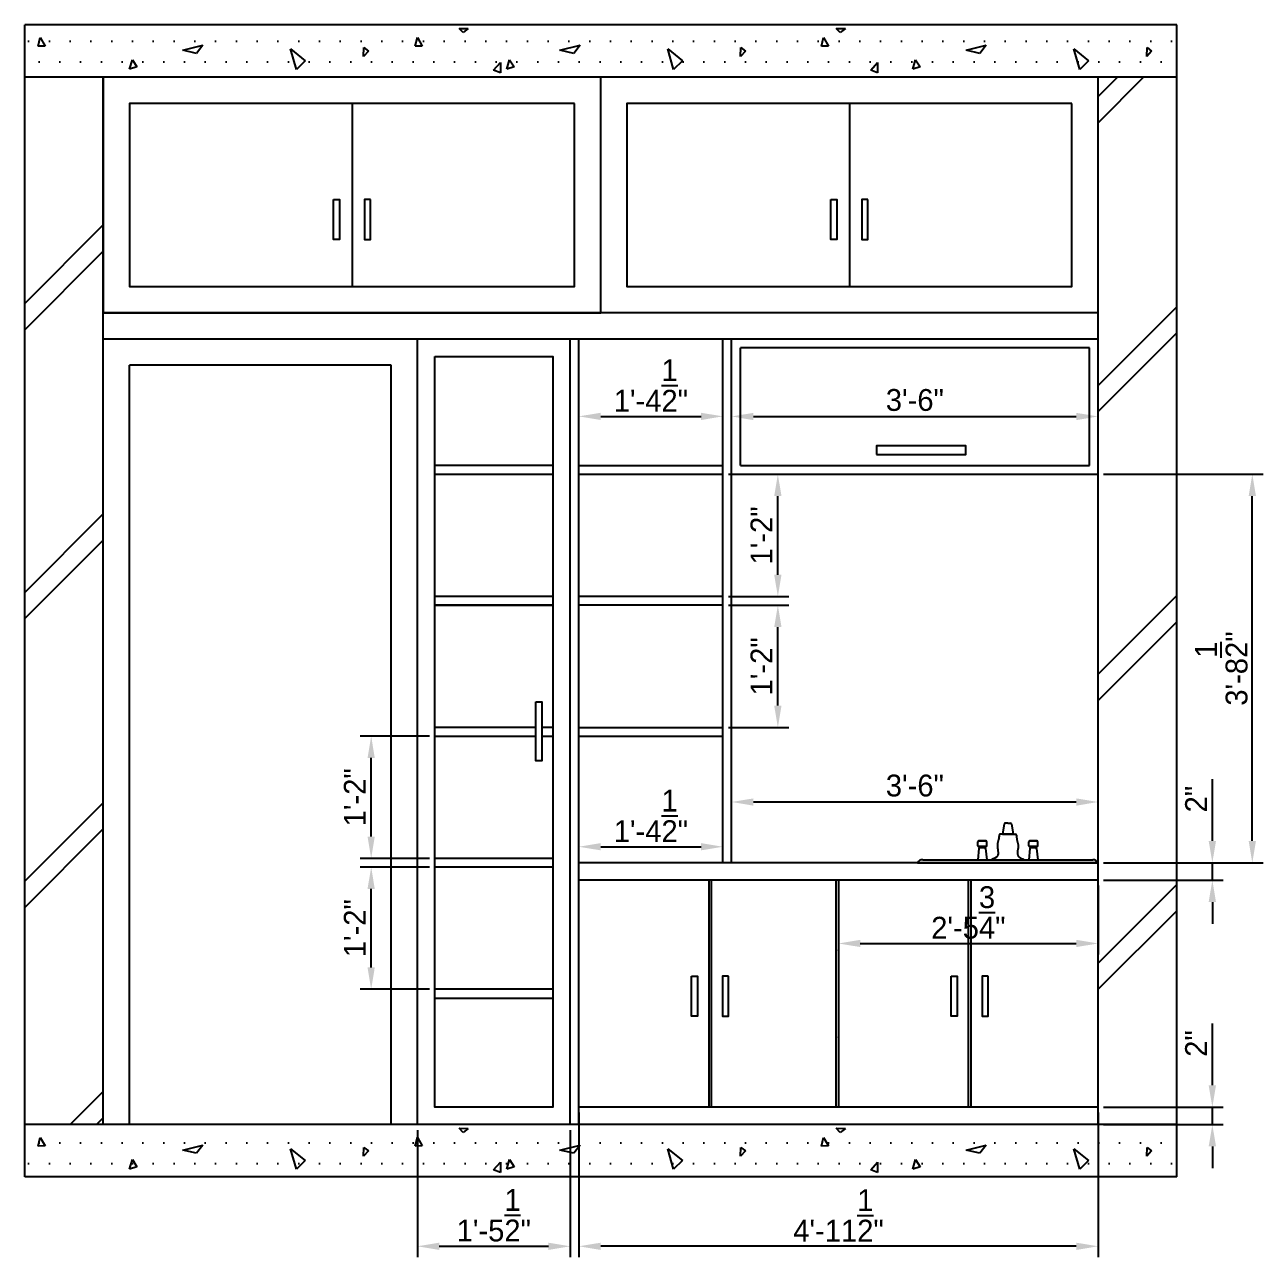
# Model space of a CAD drawing. Header units: millimetres. Extents: x 807 to 2534, y 690 to 1814.
# Drawn here: x 2391.6 to 2533.5, y 1106.1 to 1247.3 of the extents above; entities that cross this region are included whole.
import ezdxf

# ---------------------------------------------------------------- set-up
doc = ezdxf.new("R2010")
doc.units = ezdxf.units.MM
for name, color, linetype in [('LIGHT', 2, 'Continuous'), ('TOIL', 2, 'Continuous'), ('WALL-OLD', 7, 'Continuous')]:
    doc.layers.add(name, color=color, linetype=linetype)
doc.dimstyles.new('ISO-25', dxfattribs={"dimtxt": 2.5, "dimasz": 2.5, "dimexe": 1.25, "dimexo": 0.625, "dimtad": 1, "dimlunit": 4, "dimtxsty": 'Standard', "dimcen": 2.5, "dimadec": 0, "dimazin": 0, "dimtfac": 1, "dimtmove": 0, "dimatfit": 3, "dimfxl": 1, "dimarcsym": 0})

# ---------------------------------------------------------------- blocks, each defined once
blk = doc.blocks.new('水龙头立面')
at = {"layer": 'TOIL'}
for p, q in [((0, 0), (594.6, 0)), ((17.3, 10), (577.3, 10))]:
    blk.add_line(p, q, dxfattribs=at)
for centre, start, end in [((17.3, -10), 90, 150), ((577.3, -10), 30, 90)]:
    blk.add_arc(centre, 20, start, end, dxfattribs=at)
at = {"layer": 'WALL-OLD'}
for p, q in [((285.6, 127.5), (280, 93.6)), ((297.3, 130), (288.6, 130)), ((297.3, 130), (306.1, 130)), ((309, 127.5), (314.6, 93.6)), ((297.3, 93.6), (271.9, 93.6)), ((280, 93.6), (297.3, 93.6)), ((297.3, 93.6), (322.7, 93.6)), ((314.6, 93.6), (297.3, 93.6)), ((198.9, 55.9), (198.9, 68.8)), ((202.4, 47), (198.9, 10)), ((201.9, 71.8), (213.4, 71.8)), ((213.4, 71.8), (201.9, 71.8)), ((213.4, 52.9), (201.9, 52.9)), ((201.9, 52.9), (213.4, 52.9)), ((213.4, 52.9), (201.9, 52.9)), ((202.7, 52.9), (213.4, 52.9)), ((202.7, 52.7), (202.7, 52.9)), ((205.4, 49.7), (213.4, 49.7)), ((213.4, 49.7), (205.4, 49.7)), ((225, 71.8), (213.4, 71.8)), ((213.4, 71.8), (225, 71.8)), ((213.4, 52.9), (225, 52.9)), ((224.2, 52.9), (213.4, 52.9)), ((225, 52.9), (213.4, 52.9)), ((213.4, 52.9), (225, 52.9)), ((213.4, 49.7), (221.4, 49.7)), ((221.4, 49.7), (213.4, 49.7)), ((224.2, 52.7), (224.2, 52.9)), ((224.4, 47), (228, 10)), ((228, 55.9), (228, 68.8)), ((366.7, 55.9), (366.7, 68.8)), ((370.2, 47), (366.7, 10)), ((381.2, 71.8), (369.7, 71.8)), ((369.7, 71.8), (381.2, 71.8)), ((381.2, 52.9), (369.7, 52.9)), ((369.7, 52.9), (381.2, 52.9)), ((381.2, 52.9), (369.7, 52.9)), ((370.5, 52.9), (381.2, 52.9)), ((370.5, 52.7), (370.5, 52.9)), ((373.2, 49.7), (381.2, 49.7)), ((381.2, 49.7), (373.2, 49.7)), ((381.2, 71.8), (392.8, 71.8)), ((392.8, 71.8), (381.2, 71.8)), ((381.2, 52.9), (392.8, 52.9)), ((392.8, 52.9), (381.2, 52.9)), ((381.2, 52.9), (392.8, 52.9)), ((392, 52.9), (381.2, 52.9)), ((381.2, 49.7), (389.2, 49.7)), ((389.2, 49.7), (381.2, 49.7)), ((392, 52.7), (392, 52.9)), ((392.2, 47), (395.8, 10)), ((395.8, 55.9), (395.8, 68.8))]:
    blk.add_line(p, q, dxfattribs=at)
for centre, start, end in [((288.6, 127), 90, 170.7127), ((306.1, 127), 9.2873, 90), ((271.9, 90.6), 90, 175.8399), ((322.7, 90.6), 4.1601, 90), ((201.9, 68.8), 90, 180), ((201.9, 55.9), 180, 270), ((205.4, 46.7), 90, 174.4989), ((205.7, 52.7), 180, 270), ((221.2, 52.7), 270, 0), ((221.4, 46.7), 5.5011, 90), ((225, 68.8), 0, 90), ((225, 55.9), 270, 0), ((369.7, 68.8), 90, 180), ((369.7, 55.9), 180, 270), ((373.2, 46.7), 90, 174.4989), ((373.5, 52.7), 180, 270), ((389, 52.7), 270, 0), ((389.2, 46.7), 5.5011, 90), ((392.8, 68.8), 0, 90), ((392.8, 55.9), 270, 0)]:
    blk.add_arc(centre, 3, start, end, dxfattribs=at)
for points in [[(268.9, 90.8), (268.6, 86), (267.6, 75.2), (259.1, 53.7), (272.7, 21.4), (251.5, 13.2), (243.3, 10)], [(325.7, 90.8), (326.1, 86), (327.1, 75.2), (335.5, 53.7), (321.9, 21.4), (343.1, 13.2), (351.3, 10)]]:
    blk.add_open_spline(points, degree=3, knots=[2.768158, 2.768158, 2.768158, 2.768158, 16.973879, 35.258787, 72.132748, 95.331086, 95.331086, 95.331086, 95.331086], dxfattribs=at)
blk = doc.blocks.new('*D6')
at = {"color": 0, "lineweight": -2}
for p, q in [((2455.08, 1151.89), (2455.08, 1154.34)), ((2471.58, 1151.89), (2471.58, 1154.34)), ((2457.58, 1153.09), (2469.08, 1153.09))]:
    blk.add_line(p, q, dxfattribs=at)
at = {"color": 0}
for points in [[(2457.58, 1153.51), (2457.58, 1152.68), (2455.08, 1153.09)], [(2469.08, 1153.51), (2469.08, 1152.68), (2471.58, 1153.09)]]:
    blk.add_solid(points, dxfattribs=at)
at = {"layer": 'Defpoints', "color": 0}
for p in [(2471.58, 1153.09), (2455.08, 1151.26), (2471.58, 1151.26)]:
    blk.add_point(p, dxfattribs=at)
at = {"color": 0, "insert": (2463.33, 1156.63), "char_height": 2.5, "attachment_point": 5}
blk.add_mtext('1\'-4{\\H1.000000x;\\S1/2;}"', dxfattribs=at)
blk = doc.blocks.new('*D7')
at = {"color": 0, "lineweight": -2}
for p, q in [((2472.21, 1180.76), (2479.13, 1180.76)), ((2477.88, 1169.26), (2477.88, 1178.26)), ((2472.21, 1166.76), (2479.13, 1166.76))]:
    blk.add_line(p, q, dxfattribs=at)
at = {"color": 0}
for points in [[(2477.46, 1178.26), (2478.3, 1178.26), (2477.88, 1180.76)], [(2477.46, 1169.26), (2478.3, 1169.26), (2477.88, 1166.76)]]:
    blk.add_solid(points, dxfattribs=at)
at = {"layer": 'Defpoints', "color": 0}
for p in [(2471.58, 1180.76), (2477.88, 1180.76), (2471.58, 1166.76)]:
    blk.add_point(p, dxfattribs=at)
at = {"color": 0, "insert": (2476, 1173.76), "char_height": 2.5, "attachment_point": 5, "rotation": 90}
blk.add_mtext('1\'-2"', dxfattribs=at)
blk = doc.blocks.new('*D8')
at = {"color": 0, "lineweight": -2}
for p, q in [((2472.21, 1195.76), (2479.13, 1195.76)), ((2477.88, 1184.26), (2477.88, 1193.26)), ((2472.21, 1181.76), (2479.13, 1181.76))]:
    blk.add_line(p, q, dxfattribs=at)
at = {"color": 0}
for points in [[(2477.46, 1193.26), (2478.3, 1193.26), (2477.88, 1195.76)], [(2477.46, 1184.26), (2478.3, 1184.26), (2477.88, 1181.76)]]:
    blk.add_solid(points, dxfattribs=at)
at = {"layer": 'Defpoints', "color": 0}
for p in [(2471.58, 1195.76), (2477.88, 1195.76), (2471.58, 1181.76)]:
    blk.add_point(p, dxfattribs=at)
at = {"color": 0, "insert": (2476, 1188.76), "char_height": 2.5, "attachment_point": 5, "rotation": 90}
blk.add_mtext('1\'-2"', dxfattribs=at)
blk = doc.blocks.new('*D9')
at = {"color": 0, "lineweight": -2}
for p, q in [((2472.58, 1196.39), (2472.58, 1203.64)), ((2514.58, 1196.39), (2514.58, 1203.64)), ((2475.08, 1202.39), (2512.08, 1202.39))]:
    blk.add_line(p, q, dxfattribs=at)
at = {"color": 0}
for points in [[(2475.08, 1202.8), (2475.08, 1201.97), (2472.58, 1202.39)], [(2512.08, 1202.8), (2512.08, 1201.97), (2514.58, 1202.39)]]:
    blk.add_solid(points, dxfattribs=at)
at = {"layer": 'Defpoints', "color": 0}
for p in [(2514.58, 1202.39), (2472.58, 1195.76), (2514.58, 1195.76)]:
    blk.add_point(p, dxfattribs=at)
at = {"color": 0, "insert": (2493.58, 1204.26), "char_height": 2.5, "attachment_point": 5}
blk.add_mtext('3\'-6"', dxfattribs=at)
blk = doc.blocks.new('*D10')
at = {"color": 0, "lineweight": -2}
for p, q in [((2455.08, 1197.39), (2455.08, 1203.65)), ((2471.58, 1197.39), (2471.58, 1203.65)), ((2457.58, 1202.4), (2469.08, 1202.4))]:
    blk.add_line(p, q, dxfattribs=at)
at = {"color": 0}
for points in [[(2457.58, 1202.81), (2457.58, 1201.98), (2455.08, 1202.4)], [(2469.08, 1202.81), (2469.08, 1201.98), (2471.58, 1202.4)]]:
    blk.add_solid(points, dxfattribs=at)
at = {"layer": 'Defpoints', "color": 0}
for p in [(2471.58, 1202.4), (2455.08, 1196.76), (2471.58, 1196.76)]:
    blk.add_point(p, dxfattribs=at)
at = {"color": 0, "insert": (2463.33, 1205.94), "char_height": 2.5, "attachment_point": 5}
blk.add_mtext('1\'-4{\\H1.000000x;\\S1/2;}"', dxfattribs=at)
blk = doc.blocks.new('*D11')
at = {"color": 0, "lineweight": -2}
for p, q in [((2437.96, 1150.76), (2430.03, 1150.76)), ((2431.28, 1139.26), (2431.28, 1148.26)), ((2437.96, 1136.76), (2430.03, 1136.76))]:
    blk.add_line(p, q, dxfattribs=at)
at = {"color": 0}
for points in [[(2430.86, 1148.26), (2431.69, 1148.26), (2431.28, 1150.76)], [(2430.86, 1139.26), (2431.69, 1139.26), (2431.28, 1136.76)]]:
    blk.add_solid(points, dxfattribs=at)
at = {"layer": 'Defpoints', "color": 0}
for p in [(2431.28, 1150.76), (2438.58, 1150.76), (2438.58, 1136.76)]:
    blk.add_point(p, dxfattribs=at)
at = {"color": 0, "insert": (2429.4, 1143.76), "char_height": 2.5, "attachment_point": 5, "rotation": 90}
blk.add_mtext('1\'-2"', dxfattribs=at)
blk = doc.blocks.new('*D12')
at = {"color": 0, "lineweight": -2}
for p, q in [((2437.96, 1165.76), (2430.03, 1165.76)), ((2431.28, 1154.26), (2431.28, 1163.26)), ((2437.96, 1151.76), (2430.03, 1151.76))]:
    blk.add_line(p, q, dxfattribs=at)
at = {"color": 0}
for points in [[(2430.86, 1163.26), (2431.69, 1163.26), (2431.28, 1165.76)], [(2430.86, 1154.26), (2431.69, 1154.26), (2431.28, 1151.76)]]:
    blk.add_solid(points, dxfattribs=at)
at = {"layer": 'Defpoints', "color": 0}
for p in [(2431.28, 1165.76), (2438.58, 1165.76), (2438.58, 1151.76)]:
    blk.add_point(p, dxfattribs=at)
at = {"color": 0, "insert": (2429.4, 1158.76), "char_height": 2.5, "attachment_point": 5, "rotation": 90}
blk.add_mtext('1\'-2"', dxfattribs=at)
blk = doc.blocks.new('*D13')
at = {"color": 0, "lineweight": -2}
for p, q in [((2527.67, 1153.76), (2527.67, 1160.85)), ((2515.21, 1151.26), (2528.92, 1151.26)), ((2527.67, 1149.26), (2527.67, 1151.26)), ((2515.21, 1149.26), (2528.92, 1149.26)), ((2527.67, 1146.76), (2527.67, 1144.26))]:
    blk.add_line(p, q, dxfattribs=at)
at = {"color": 0}
for points in [[(2527.25, 1153.76), (2528.09, 1153.76), (2527.67, 1151.26)], [(2527.25, 1146.76), (2528.09, 1146.76), (2527.67, 1149.26)]]:
    blk.add_solid(points, dxfattribs=at)
at = {"layer": 'Defpoints', "color": 0}
for p in [(2514.58, 1151.26), (2527.67, 1151.26), (2514.58, 1149.26)]:
    blk.add_point(p, dxfattribs=at)
at = {"color": 0, "insert": (2525.8, 1158.55), "char_height": 2.5, "attachment_point": 5, "rotation": 90}
blk.add_mtext('2"', dxfattribs=at)
blk = doc.blocks.new('*D14')
at = {"color": 0, "lineweight": -2}
for p, q in [((2484.83, 1148.64), (2484.83, 1140.76)), ((2514.58, 1148.64), (2514.58, 1140.76)), ((2487.33, 1142.01), (2512.08, 1142.01))]:
    blk.add_line(p, q, dxfattribs=at)
at = {"color": 0}
for points in [[(2487.33, 1142.43), (2487.33, 1141.6), (2484.83, 1142.01)], [(2512.08, 1142.43), (2512.08, 1141.6), (2514.58, 1142.01)]]:
    blk.add_solid(points, dxfattribs=at)
at = {"layer": 'Defpoints', "color": 0}
for p in [(2484.83, 1149.26), (2514.58, 1149.26), (2514.58, 1142.01)]:
    blk.add_point(p, dxfattribs=at)
at = {"color": 0, "insert": (2499.71, 1145.55), "char_height": 2.5, "attachment_point": 5}
blk.add_mtext('2\'-5{\\H1.000000x;\\S3/4;}"', dxfattribs=at)
blk = doc.blocks.new('*D15')
at = {"color": 0, "lineweight": -2}
for p, q in [((2455.08, 1122.64), (2455.08, 1106.07)), ((2514.58, 1122.64), (2514.58, 1106.07)), ((2512.08, 1107.32), (2457.58, 1107.32))]:
    blk.add_line(p, q, dxfattribs=at)
at = {"color": 0}
for points in [[(2457.58, 1107.73), (2457.58, 1106.9), (2455.08, 1107.32)], [(2512.08, 1107.73), (2512.08, 1106.9), (2514.58, 1107.32)]]:
    blk.add_solid(points, dxfattribs=at)
at = {"layer": 'Defpoints', "color": 0}
for p in [(2455.08, 1123.26), (2514.58, 1123.26), (2455.08, 1107.32)]:
    blk.add_point(p, dxfattribs=at)
at = {"color": 0, "insert": (2484.83, 1110.86), "char_height": 2.5, "attachment_point": 5}
blk.add_mtext('4\'-11{\\H1.000000x;\\S1/2;}"', dxfattribs=at)
blk = doc.blocks.new('*D16')
at = {"color": 0, "lineweight": -2}
for p, q in [((2527.67, 1125.76), (2527.67, 1132.85)), ((2515.21, 1123.26), (2528.92, 1123.26)), ((2527.67, 1121.26), (2527.67, 1123.26)), ((2515.21, 1121.26), (2528.92, 1121.26)), ((2527.67, 1118.76), (2527.67, 1116.26))]:
    blk.add_line(p, q, dxfattribs=at)
at = {"color": 0}
for points in [[(2527.25, 1125.76), (2528.09, 1125.76), (2527.67, 1123.26)], [(2527.25, 1118.76), (2528.09, 1118.76), (2527.67, 1121.26)]]:
    blk.add_solid(points, dxfattribs=at)
at = {"layer": 'Defpoints', "color": 0}
for p in [(2514.58, 1123.26), (2527.67, 1123.26), (2514.58, 1121.26)]:
    blk.add_point(p, dxfattribs=at)
at = {"color": 0, "insert": (2525.8, 1130.55), "char_height": 2.5, "attachment_point": 5, "rotation": 90}
blk.add_mtext('2"', dxfattribs=at)
blk = doc.blocks.new('*D17')
at = {"color": 0, "lineweight": -2}
for p, q in [((2515.21, 1195.76), (2533.5, 1195.76)), ((2532.25, 1153.76), (2532.25, 1193.26)), ((2515.21, 1151.26), (2533.5, 1151.26))]:
    blk.add_line(p, q, dxfattribs=at)
at = {"color": 0}
for points in [[(2531.83, 1193.26), (2532.67, 1193.26), (2532.25, 1195.76)], [(2531.83, 1153.76), (2532.67, 1153.76), (2532.25, 1151.26)]]:
    blk.add_solid(points, dxfattribs=at)
at = {"layer": 'Defpoints', "color": 0}
for p in [(2514.58, 1195.76), (2532.25, 1195.76), (2514.58, 1151.26)]:
    blk.add_point(p, dxfattribs=at)
at = {"color": 0, "insert": (2528.71, 1173.51), "char_height": 2.5, "attachment_point": 5, "rotation": 90}
blk.add_mtext('3\'-8{\\H1.000000x;\\S1/2;}"', dxfattribs=at)
blk = doc.blocks.new('*D18')
at = {"color": 0, "lineweight": -2}
for p, q in [((2472.58, 1151.89), (2472.58, 1159.47)), ((2475.08, 1158.22), (2512.08, 1158.22)), ((2514.58, 1151.89), (2514.58, 1159.47))]:
    blk.add_line(p, q, dxfattribs=at)
at = {"color": 0}
for points in [[(2475.08, 1158.63), (2475.08, 1157.8), (2472.58, 1158.22)], [(2512.08, 1158.63), (2512.08, 1157.8), (2514.58, 1158.22)]]:
    blk.add_solid(points, dxfattribs=at)
at = {"layer": 'Defpoints', "color": 0}
for p in [(2514.58, 1158.22), (2472.58, 1151.26), (2514.58, 1151.26)]:
    blk.add_point(p, dxfattribs=at)
at = {"color": 0, "insert": (2493.58, 1160.09), "char_height": 2.5, "attachment_point": 5}
blk.add_mtext('3\'-6"', dxfattribs=at)
blk = doc.blocks.new('*D19')
at = {"color": 0, "lineweight": -2}
for p, q in [((2436.58, 1120.64), (2436.58, 1106.07)), ((2454.08, 1120.64), (2454.08, 1106.07)), ((2439.08, 1107.32), (2451.58, 1107.32))]:
    blk.add_line(p, q, dxfattribs=at)
at = {"color": 0}
for points in [[(2439.08, 1107.73), (2439.08, 1106.9), (2436.58, 1107.32)], [(2451.58, 1107.73), (2451.58, 1106.9), (2454.08, 1107.32)]]:
    blk.add_solid(points, dxfattribs=at)
at = {"layer": 'Defpoints', "color": 0}
for p in [(2436.58, 1121.26), (2454.08, 1121.26), (2454.08, 1107.32)]:
    blk.add_point(p, dxfattribs=at)
at = {"color": 0, "insert": (2445.33, 1110.86), "char_height": 2.5, "attachment_point": 5}
blk.add_mtext('1\'-5{\\H1.000000x;\\S1/2;}"', dxfattribs=at)

msp = doc.modelspace()

# ---------------------------------------------------------------- hatches: boundary and pattern name
h = msp.add_hatch()
h.set_pattern_fill('DOTS', color=256, scale=1.5, style=0)
h.set_pattern_definition([(0, (514.4063, 0), (1.190625, 2.38125), [0, -2.38125])])
h.paths.add_polyline_path([(2523.582, 1247.262), (2391.582, 1247.262), (2391.582, 1241.262), (2523.582, 1241.262)])
h.paths.add_polyline_path([(2523.582, 1121.262), (2391.582, 1121.262), (2391.582, 1115.262), (2523.582, 1115.262)])
h = msp.add_hatch()
h.set_pattern_fill('JIS_LC_8A', color=256, scale=3, style=0)
h.set_pattern_definition([(45, (514.406, 0), (-16.5463, 16.5463), []), (45, (517.406, 0), (-16.5463, 16.5463), [])])
h.paths.add_polyline_path([(2400.582, 1241.262), (2391.582, 1241.262), (2391.582, 1121.262), (2400.582, 1121.262)])
h.paths.add_polyline_path([(2523.582, 1241.262), (2514.582, 1241.262), (2514.582, 1121.262), (2523.582, 1121.262)])

# ---------------------------------------------------------------- linework, layer by layer
for p, q in [((2391.582, 1115.262), (2391.582, 1247.262)), ((2523.582, 1247.262), (2391.582, 1247.262)), ((2441.362, 1246.838), (2442.401, 1246.825)), ((2441.811, 1246.364), (2441.362, 1246.838)), ((2442.401, 1246.825), (2441.811, 1246.364)), ((2484.582, 1246.838), (2485.622, 1246.825)), ((2485.031, 1246.364), (2484.582, 1246.838)), ((2485.622, 1246.825), (2485.031, 1246.364)), ((2523.582, 1115.262), (2523.582, 1247.262)), ((2393.118, 1244.808), (2393.355, 1245.789)), ((2393.914, 1244.825), (2393.118, 1244.808)), ((2393.355, 1245.789), (2393.914, 1244.825)), ((2409.695, 1244.348), (2411.994, 1244.918)), ((2411.994, 1244.918), (2411.272, 1243.98)), ((2430.395, 1243.643), (2430.427, 1244.653)), ((2430.427, 1244.653), (2430.953, 1244.242)), ((2436.338, 1244.808), (2436.575, 1245.789)), ((2437.134, 1244.825), (2436.338, 1244.808)), ((2436.575, 1245.789), (2437.134, 1244.825)), ((2452.915, 1244.348), (2455.214, 1244.918)), ((2455.214, 1244.918), (2454.492, 1243.98)), ((2473.615, 1243.643), (2473.647, 1244.653)), ((2473.647, 1244.653), (2474.174, 1244.242)), ((2482.874, 1244.808), (2483.111, 1245.789)), ((2483.67, 1244.825), (2482.874, 1244.808)), ((2483.111, 1245.789), (2483.67, 1244.825)), ((2499.451, 1244.348), (2501.75, 1244.918)), ((2501.75, 1244.918), (2501.028, 1243.98)), ((2520.151, 1243.643), (2520.183, 1244.653)), ((2520.183, 1244.653), (2520.709, 1244.242)), ((2403.586, 1242.158), (2403.914, 1243.251)), ((2403.914, 1243.251), (2404.434, 1242.432)), ((2411.272, 1243.98), (2409.695, 1244.348)), ((2422.712, 1242.138), (2422.037, 1244.498)), ((2422.037, 1244.498), (2423.725, 1243.149)), ((2430.953, 1244.242), (2430.395, 1243.643)), ((2446.806, 1242.158), (2447.134, 1243.251)), ((2447.134, 1243.251), (2447.654, 1242.432)), ((2454.492, 1243.98), (2452.915, 1244.348)), ((2465.933, 1242.138), (2465.257, 1244.498)), ((2465.257, 1244.498), (2466.945, 1243.149)), ((2474.174, 1244.242), (2473.615, 1243.643)), ((2493.342, 1242.158), (2493.67, 1243.251)), ((2493.67, 1243.251), (2494.19, 1242.432)), ((2501.028, 1243.98), (2499.451, 1244.348)), ((2512.468, 1242.138), (2511.793, 1244.498)), ((2511.793, 1244.498), (2513.481, 1243.149)), ((2520.709, 1244.242), (2520.151, 1243.643)), ((2404.434, 1242.432), (2403.586, 1242.158)), ((2423.725, 1243.149), (2422.712, 1242.138)), ((2445.312, 1242.06), (2446.088, 1242.948)), ((2446.088, 1241.764), (2445.312, 1242.06)), ((2446.088, 1242.948), (2446.088, 1241.764)), ((2447.654, 1242.432), (2446.806, 1242.158)), ((2466.945, 1243.149), (2465.933, 1242.138)), ((2488.533, 1242.06), (2489.308, 1242.948)), ((2489.308, 1241.764), (2488.533, 1242.06)), ((2489.308, 1242.948), (2489.308, 1241.764)), ((2494.19, 1242.432), (2493.342, 1242.158)), ((2513.481, 1243.149), (2512.468, 1242.138)), ((2523.582, 1241.262), (2391.582, 1241.262)), ((2400.582, 1121.262), (2400.582, 1241.262)), ((2457.582, 1214.262), (2457.582, 1241.262)), ((2514.582, 1121.262), (2514.582, 1241.262)), ((2429.082, 1238.262), (2429.082, 1217.262)), ((2486.082, 1238.262), (2486.082, 1217.262)), ((2514.582, 1214.262), (2400.582, 1214.262)), ((2514.582, 1211.262), (2400.582, 1211.262)), ((2436.582, 1121.262), (2436.582, 1211.262)), ((2514.582, 1211.262), (2436.582, 1211.262)), ((2454.082, 1121.262), (2454.082, 1211.262)), ((2455.082, 1121.262), (2455.082, 1211.262)), ((2471.582, 1151.262), (2471.582, 1211.262)), ((2472.582, 1151.262), (2472.582, 1211.262)), ((2473.582, 1196.762), (2473.582, 1210.262)), ((2513.582, 1210.262), (2473.582, 1210.262)), ((2513.582, 1196.762), (2513.582, 1210.262)), ((2403.582, 1121.262), (2403.582, 1208.262)), ((2433.582, 1208.262), (2403.582, 1208.262)), ((2433.582, 1121.262), (2433.582, 1208.262)), ((2452.082, 1196.762), (2438.582, 1196.762)), ((2455.082, 1196.762), (2471.582, 1196.762)), ((2473.582, 1196.762), (2513.582, 1196.762)), ((2438.582, 1195.762), (2452.082, 1195.762)), ((2455.082, 1195.762), (2471.582, 1195.762)), ((2472.582, 1195.762), (2514.582, 1195.762)), ((2452.082, 1181.762), (2438.582, 1181.762)), ((2471.582, 1181.762), (2455.082, 1181.762)), ((2452.082, 1180.762), (2438.582, 1180.762)), ((2438.582, 1180.762), (2452.082, 1180.762)), ((2471.582, 1180.762), (2455.082, 1180.762)), ((2450.147, 1166.762), (2438.582, 1166.762)), ((2452.082, 1166.762), (2450.85, 1166.762)), ((2455.082, 1166.762), (2471.582, 1166.762)), ((2438.582, 1165.762), (2450.147, 1165.762)), ((2438.582, 1165.762), (2450.147, 1165.762)), ((2450.85, 1165.762), (2452.082, 1165.762)), ((2450.85, 1165.762), (2452.082, 1165.762)), ((2455.082, 1165.762), (2471.582, 1165.762)), ((2452.082, 1151.762), (2438.582, 1151.762)), ((2514.582, 1151.262), (2455.082, 1151.262)), ((2452.082, 1150.762), (2438.582, 1150.762)), ((2514.582, 1149.262), (2455.082, 1149.262)), ((2469.957, 1149.262), (2469.957, 1123.262)), ((2470.257, 1149.262), (2470.257, 1123.262)), ((2484.532, 1149.262), (2484.532, 1123.262)), ((2484.832, 1149.262), (2484.832, 1123.262)), ((2499.707, 1149.262), (2499.707, 1123.262)), ((2500.007, 1149.262), (2500.007, 1123.262)), ((2452.082, 1136.762), (2438.582, 1136.762)), ((2438.582, 1135.762), (2452.082, 1135.762)), ((2514.582, 1123.262), (2455.082, 1123.262)), ((2523.582, 1121.262), (2391.582, 1121.262)), ((2393.118, 1118.808), (2393.355, 1119.789)), ((2393.355, 1119.789), (2393.914, 1118.825)), ((2436.338, 1118.808), (2436.575, 1119.789)), ((2436.575, 1119.789), (2437.134, 1118.825)), ((2441.362, 1120.838), (2442.401, 1120.825)), ((2441.811, 1120.364), (2441.362, 1120.838)), ((2442.401, 1120.825), (2441.811, 1120.364)), ((2482.874, 1118.808), (2483.111, 1119.789)), ((2483.111, 1119.789), (2483.67, 1118.825)), ((2484.582, 1120.838), (2485.622, 1120.825)), ((2485.031, 1120.364), (2484.582, 1120.838)), ((2485.622, 1120.825), (2485.031, 1120.364)), ((2393.914, 1118.825), (2393.118, 1118.808)), ((2409.695, 1118.348), (2411.994, 1118.918)), ((2411.272, 1117.98), (2409.695, 1118.348)), ((2411.994, 1118.918), (2411.272, 1117.98)), ((2422.712, 1116.138), (2422.037, 1118.498)), ((2422.037, 1118.498), (2423.725, 1117.149)), ((2430.395, 1117.643), (2430.427, 1118.653)), ((2430.427, 1118.653), (2430.953, 1118.242)), ((2437.134, 1118.825), (2436.338, 1118.808)), ((2452.915, 1118.348), (2455.214, 1118.918)), ((2454.492, 1117.98), (2452.915, 1118.348)), ((2455.214, 1118.918), (2454.492, 1117.98)), ((2465.933, 1116.138), (2465.257, 1118.498)), ((2465.257, 1118.498), (2466.945, 1117.149)), ((2473.615, 1117.643), (2473.647, 1118.653)), ((2473.647, 1118.653), (2474.174, 1118.242)), ((2483.67, 1118.825), (2482.874, 1118.808)), ((2499.451, 1118.348), (2501.75, 1118.918)), ((2501.028, 1117.98), (2499.451, 1118.348)), ((2501.75, 1118.918), (2501.028, 1117.98)), ((2512.468, 1116.138), (2511.793, 1118.498)), ((2511.793, 1118.498), (2513.481, 1117.149)), ((2520.151, 1117.643), (2520.183, 1118.653)), ((2520.183, 1118.653), (2520.709, 1118.242)), ((2403.586, 1116.158), (2403.914, 1117.251)), ((2403.914, 1117.251), (2404.434, 1116.432)), ((2423.725, 1117.149), (2422.712, 1116.138)), ((2430.953, 1118.242), (2430.395, 1117.643)), ((2445.312, 1116.06), (2446.088, 1116.948)), ((2446.088, 1116.948), (2446.088, 1115.764)), ((2446.806, 1116.158), (2447.134, 1117.251)), ((2447.134, 1117.251), (2447.654, 1116.432)), ((2466.945, 1117.149), (2465.933, 1116.138)), ((2474.174, 1118.242), (2473.615, 1117.643)), ((2488.533, 1116.06), (2489.308, 1116.948)), ((2489.308, 1116.948), (2489.308, 1115.764)), ((2493.342, 1116.158), (2493.67, 1117.251)), ((2493.67, 1117.251), (2494.19, 1116.432)), ((2513.481, 1117.149), (2512.468, 1116.138)), ((2520.709, 1118.242), (2520.151, 1117.643)), ((2404.434, 1116.432), (2403.586, 1116.158)), ((2446.088, 1115.764), (2445.312, 1116.06)), ((2447.654, 1116.432), (2446.806, 1116.158)), ((2489.308, 1115.764), (2488.533, 1116.06)), ((2494.19, 1116.432), (2493.342, 1116.158)), ((2523.582, 1115.262), (2391.582, 1115.262))]:
    msp.add_line(p, q)
for points in [[(2457.582, 1241.262), (2400.582, 1241.262), (2400.582, 1214.262), (2457.582, 1214.262)], [(2454.582, 1238.262), (2403.582, 1238.262), (2403.582, 1217.262), (2454.582, 1217.262)], [(2511.582, 1238.262), (2460.582, 1238.262), (2460.582, 1217.262), (2511.582, 1217.262)], [(2426.95, 1227.259), (2427.654, 1227.259), (2427.654, 1222.673), (2426.95, 1222.673)], [(2431.204, 1227.259), (2430.5, 1227.259), (2430.5, 1222.673), (2431.204, 1222.673)], [(2483.95, 1227.259), (2484.654, 1227.259), (2484.654, 1222.673), (2483.95, 1222.673)], [(2488.204, 1227.259), (2487.5, 1227.259), (2487.5, 1222.673), (2488.204, 1222.673)], [(2438.582, 1209.262), (2452.082, 1209.262), (2452.082, 1123.262), (2438.582, 1123.262)], [(2489.201, 1198.037), (2499.424, 1198.037), (2499.424, 1199.017), (2489.201, 1199.017)], [(2450.147, 1169.692), (2450.85, 1169.692), (2450.85, 1162.945), (2450.147, 1162.945)], [(2467.988, 1138.259), (2468.691, 1138.259), (2468.691, 1133.673), (2467.988, 1133.673)], [(2472.241, 1138.259), (2471.538, 1138.259), (2471.538, 1133.673), (2472.241, 1133.673)], [(2497.738, 1138.259), (2498.441, 1138.259), (2498.441, 1133.673), (2497.738, 1133.673)], [(2501.991, 1138.259), (2501.288, 1138.259), (2501.288, 1133.673), (2501.991, 1133.673)]]:
    msp.add_lwpolyline(points, close=True)
for p in [(2484.832, 1141.262), (2484.832, 1131.262)]:
    msp.add_point(p)

# ---------------------------------------------------------------- block references
at = {"layer": 'LIGHT', "xscale": 0.03482020756359816, "yscale": 0.03482020756359816, "zscale": 0.03482020756357099}
msp.add_blockref('水龙头立面', (2493.877, 1151.262), dxfattribs=at)

# ---------------------------------------------------------------- dimensions: what is measured, and where the dimension line sits
for base, p1, p2, picture, middle in [((2471.582, 1202.397), (2455.082, 1196.762), (2471.582, 1196.762), '*D10', (2463.332, 1205.939)), ((2514.582, 1202.387), (2472.582, 1195.762), (2514.582, 1195.762), '*D9', (2493.582, 1204.262)), ((2514.582, 1158.216), (2472.582, 1151.262), (2514.582, 1151.262), '*D18', (2493.582, 1160.091)), ((2471.582, 1153.092), (2455.082, 1151.262), (2471.582, 1151.262), '*D6', (2463.332, 1156.634)), ((2514.582, 1142.012), (2484.832, 1149.262), (2514.582, 1149.262), '*D14', (2499.707, 1145.554)), ((2455.082, 1107.316), (2514.582, 1123.262), (2455.082, 1123.262), '*D15', (2484.832, 1110.858)), ((2454.082, 1107.316), (2436.582, 1121.262), (2454.082, 1121.262), '*D19', (2445.332, 1110.858))]:
    dim = msp.add_linear_dim(base=base, p1=p1, p2=p2, dimstyle='ISO-25')
    dim.commit()
    dim.dimension.update_dxf_attribs({"geometry": picture, "text_midpoint": middle})
for base, p1, p2, picture, middle in [((2477.878, 1195.762), (2471.582, 1181.762), (2471.582, 1195.762), '*D8', (2476.003, 1188.762)), ((2532.252, 1195.762), (2514.582, 1151.262), (2514.582, 1195.762), '*D17', (2528.71, 1173.512)), ((2477.878, 1180.762), (2471.582, 1166.762), (2471.582, 1180.762), '*D7', (2476.003, 1173.762)), ((2431.278, 1165.762), (2438.582, 1151.762), (2438.582, 1165.762), '*D12', (2429.403, 1158.762)), ((2527.671, 1151.262), (2514.582, 1149.262), (2514.582, 1151.262), '*D13', (2525.796, 1158.554)), ((2431.278, 1150.762), (2438.582, 1136.762), (2438.582, 1150.762), '*D11', (2429.403, 1143.762)), ((2527.671, 1123.262), (2514.582, 1121.262), (2514.582, 1123.262), '*D16', (2525.796, 1130.554))]:
    dim = msp.add_linear_dim(base=base, p1=p1, p2=p2, angle=90, dimstyle='ISO-25')
    dim.commit()
    dim.dimension.update_dxf_attribs({"geometry": picture, "text_midpoint": middle})

doc.saveas('drawing.dxf')
